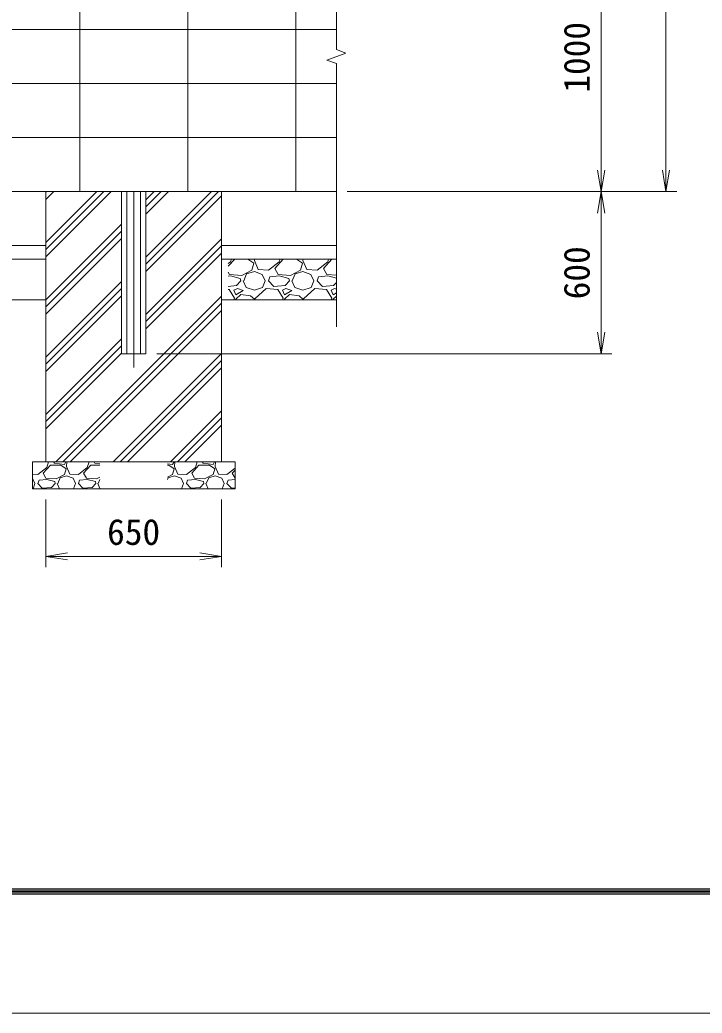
# Model space of a CAD drawing. Units: millimetres, scale not verified. Extents: x -8400 to 8400, y -5940 to 5940.
# Drawn here: x -3193 to -668, y -5940 to -2264 of the extents above; entities that cross this region are included whole.
import ezdxf
from ezdxf.enums import TextEntityAlignment as Align

# ---------------------------------------------------------------- set-up
doc = ezdxf.new("R2010")
doc.units = ezdxf.units.MM
doc.header["$LTSCALE"] = 40
doc.linetypes.add('USER1', pattern=[50.8, 31.75, -6.35, 6.35, -6.35])
for name, color, linetype, lineweight in [('0-0_D-STR1', 1, 'Continuous', 18), ('0-1_D-BGD', 7, 'Continuous', 9), ('0-3_D-BMK', 2, 'USER1', 13), ('0-4_D-STR4', 7, 'Continuous', 9), ('0-5_D-DCR-HCH', 7, 'Continuous', 9), ('0-6_D-STR-DIM', 7, 'Continuous', 9), ('0-7_0', 7, 'Continuous', 9), ('0-B_D-TTL', 7, 'Continuous', 9)]:
    doc.layers.add(name, color=color, linetype=linetype, lineweight=lineweight)
doc.styles.add('ＭＳ ゴシック', font='')
doc.styles.get('ＭＳ ゴシック').set_extended_font_data('MS Gothic')

# ---------------------------------------------------------------- blocks, each defined once
blk = doc.blocks.new('_Open')
at = {"layer": '0-7_0'}
blk.add_line((-40, 6.67), (0, 0), dxfattribs=at)
blk.add_lwpolyline([(-40, -6.67), (0, 0), (-40, 0)], dxfattribs=at)

msp = doc.modelspace()

# ---------------------------------------------------------------- linework, layer by layer
at = {"layer": '0-0_D-STR1'}
for p, q in [((-2796.52, -2899.31), (-2796.52, -3499.31)), ((-2746.52, -3499.31), (-2746.52, -2899.31)), ((-2726.52, -3499.31), (-2726.52, -2899.31))]:
    msp.add_line(p, q, dxfattribs=at)
msp.add_lwpolyline([(-2816.52, -2899.31), (-2816.52, -3499.31), (-2726.52, -3499.31)], dxfattribs=at)
at = {"layer": '0-1_D-BGD'}
msp.add_line((-7096.52, -2899.31), (-2021.52, -2899.31), dxfattribs=at)
at = {"layer": '0-3_D-BMK'}
msp.add_line((-2771.52, -3550.31), (-2771.52, -2899.31), dxfattribs=at)
at = {"layer": '0-4_D-STR4'}
for p, q in [((-2971.52, -2899.31), (-2971.52, -1899.31)), ((-2571.52, -2899.31), (-2571.52, -1899.31)), ((-2171.52, -2899.31), (-2171.52, -1899.31)), ((-6971.52, -2299.31), (-2021.52, -2299.31)), ((-6971.52, -2499.31), (-2021.52, -2499.31)), ((-6971.52, -2699.31), (-2021.52, -2699.31)), ((-3096.52, -3899.31), (-3096.52, -2899.31)), ((-2446.52, -3899.31), (-2446.52, -2899.31)), ((-4446.52, -3099.31), (-3096.52, -3099.31)), ((-2446.52, -3099.31), (-2021.52, -3099.31)), ((-4446.52, -3149.31), (-3096.52, -3149.31)), ((-2446.52, -3149.31), (-2021.52, -3149.31)), ((-4446.52, -3299.31), (-3096.52, -3299.31)), ((-2446.52, -3299.31), (-2021.52, -3299.31)), ((-2396.52, -3899.31), (-3146.52, -3899.31)), ((-3146.52, -3899.31), (-3146.52, -3999.31)), ((-2396.52, -3899.31), (-2396.52, -3999.31)), ((-2396.52, -3999.31), (-3146.52, -3999.31))]:
    msp.add_line(p, q, dxfattribs=at)
at = {"layer": '0-5_D-DCR-HCH'}
for p, q in [((-3096.52, -2928.41), (-3067.43, -2899.31)), ((-3096.52, -3140.54), (-2855.3, -2899.31)), ((-3096.52, -2901.89), (-3093.95, -2899.31)), ((-3096.52, -3114.02), (-2881.81, -2899.31)), ((-3096.52, -3087.51), (-2908.33, -2899.31)), ((-2726.52, -2982.67), (-2643.16, -2899.31)), ((-2726.52, -2956.16), (-2669.68, -2899.31)), ((-2726.52, -3168.29), (-2457.55, -2899.31)), ((-2726.52, -2929.64), (-2696.2, -2899.31)), ((-2726.52, -3141.77), (-2484.07, -2899.31)), ((-2726.52, -3194.8), (-2446.52, -2914.8)), ((-3096.52, -3299.64), (-2816.52, -3019.64)), ((-3096.52, -3326.16), (-2816.52, -3046.16)), ((-3096.52, -3352.67), (-2816.52, -3072.67)), ((-2726.52, -3353.9), (-2446.52, -3073.9)), ((-2726.52, -3380.42), (-2446.52, -3100.42)), ((-2726.52, -3406.94), (-2446.52, -3126.94)), ((-2421.52, -3175.6), (-2397.86, -3149.31)), ((-2421.52, -3165.57), (-2413.16, -3159.11)), ((-2413.16, -3159.11), (-2410.02, -3149.31)), ((-2348.72, -3149.31), (-2326.76, -3164.51)), ((-2324.75, -3149.31), (-2324.96, -3153.71)), ((-2324.96, -3153.71), (-2310.56, -3187.91)), ((-2272.76, -3189.71), (-2233.16, -3159.11)), ((-2249.36, -3184.31), (-2217.86, -3149.31)), ((-2233.16, -3159.11), (-2230.02, -3149.31)), ((-2168.72, -3149.31), (-2146.76, -3164.51)), ((-2144.75, -3149.31), (-2144.96, -3153.71)), ((-2144.96, -3153.71), (-2130.56, -3187.91)), ((-2092.76, -3189.71), (-2053.16, -3159.11)), ((-2069.36, -3184.31), (-2037.86, -3149.31)), ((-2053.16, -3159.11), (-2050.02, -3149.31)), ((-2416.76, -3205.91), (-2421.52, -3197.75)), ((-2333.96, -3189.71), (-2371.76, -3209.51)), ((-2353.76, -3204.11), (-2324.96, -3195.11)), ((-2326.76, -3164.51), (-2333.96, -3189.71)), ((-2324.96, -3195.11), (-2296.16, -3205.91)), ((-2310.56, -3187.91), (-2272.76, -3189.71)), ((-2236.76, -3205.91), (-2249.36, -3184.31)), ((-2153.96, -3189.71), (-2191.76, -3209.51)), ((-2173.76, -3204.11), (-2144.96, -3195.11)), ((-2146.76, -3164.51), (-2153.96, -3189.71)), ((-2144.96, -3195.11), (-2116.16, -3205.91)), ((-2130.56, -3187.91), (-2092.76, -3189.71)), ((-2056.76, -3205.91), (-2069.36, -3184.31)), ((-3096.52, -3511.77), (-2816.52, -3231.77)), ((-2413.16, -3211.31), (-2421.52, -3212.19)), ((-2371.76, -3209.51), (-2416.76, -3205.91)), ((-2377.16, -3220.31), (-2413.16, -3211.31)), ((-2375.36, -3229.31), (-2391.56, -3247.31)), ((-2375.36, -3229.31), (-2377.16, -3220.31)), ((-2366.36, -3229.31), (-2355.56, -3254.51)), ((-2364.56, -3229.31), (-2353.76, -3204.11)), ((-2296.16, -3205.91), (-2285.36, -3229.31)), ((-2294.36, -3254.51), (-2285.36, -3229.31)), ((-2272.76, -3229.31), (-2267.36, -3214.91)), ((-2252.96, -3250.91), (-2272.76, -3229.31)), ((-2233.16, -3211.31), (-2267.36, -3214.91)), ((-2191.76, -3209.51), (-2236.76, -3205.91)), ((-2197.16, -3220.31), (-2233.16, -3211.31)), ((-2195.36, -3229.31), (-2211.56, -3247.31)), ((-2195.36, -3229.31), (-2197.16, -3220.31)), ((-2186.36, -3229.31), (-2175.56, -3254.51)), ((-2184.56, -3229.31), (-2173.76, -3204.11)), ((-2116.16, -3205.91), (-2105.36, -3229.31)), ((-2114.36, -3254.51), (-2105.36, -3229.31)), ((-2092.76, -3229.31), (-2087.36, -3214.91)), ((-2072.96, -3250.91), (-2092.76, -3229.31)), ((-2053.16, -3211.31), (-2087.36, -3214.91)), ((-2021.52, -3208.73), (-2056.76, -3205.91)), ((-2021.52, -3219.22), (-2053.16, -3211.31)), ((-3096.52, -3538.29), (-2816.52, -3258.29)), ((-2391.56, -3247.31), (-2421.52, -3249.92)), ((-2418.56, -3261.71), (-2421.52, -3261.46)), ((-2398.76, -3294.11), (-2418.56, -3261.71)), ((-2387.96, -3258.11), (-2400.56, -3263.51)), ((-2400.56, -3263.51), (-2393.36, -3281.51)), ((-2393.36, -3281.51), (-2366.36, -3265.31)), ((-2366.36, -3265.31), (-2387.96, -3258.11)), ((-2355.56, -3254.51), (-2324.96, -3263.51)), ((-2324.96, -3263.51), (-2294.36, -3254.51)), ((-2281.76, -3258.11), (-2323.16, -3295.91)), ((-2238.56, -3261.71), (-2281.76, -3258.11)), ((-2211.56, -3247.31), (-2252.96, -3250.91)), ((-2218.76, -3294.11), (-2238.56, -3261.71)), ((-2207.96, -3258.11), (-2220.56, -3263.51)), ((-2220.56, -3263.51), (-2213.36, -3281.51)), ((-2213.36, -3281.51), (-2186.36, -3265.31)), ((-2186.36, -3265.31), (-2207.96, -3258.11)), ((-2175.56, -3254.51), (-2144.96, -3263.51)), ((-2144.96, -3263.51), (-2114.36, -3254.51)), ((-2101.76, -3258.11), (-2143.16, -3295.91)), ((-2058.56, -3261.71), (-2101.76, -3258.11)), ((-2031.56, -3247.31), (-2072.96, -3250.91)), ((-2038.76, -3294.11), (-2058.56, -3261.71)), ((-2027.96, -3258.11), (-2040.56, -3263.51)), ((-2040.56, -3263.51), (-2033.36, -3281.51)), ((-2021.52, -3236.16), (-2031.56, -3247.31)), ((-2021.52, -3260.26), (-2027.96, -3258.11)), ((-3096.52, -3564.8), (-2816.52, -3284.8)), ((-3059.8, -3899.31), (-2446.52, -3286.03)), ((-2400.42, -3299.31), (-2398.76, -3294.11)), ((-2375.36, -3279.71), (-2393.36, -3297.71)), ((-2393.36, -3297.71), (-2392.29, -3299.31)), ((-2339.36, -3285.11), (-2375.36, -3279.71)), ((-2324.96, -3297.71), (-2339.36, -3285.11)), ((-2324.96, -3299.31), (-2324.96, -3297.71)), ((-2323.16, -3295.91), (-2323.32, -3299.31)), ((-2220.42, -3299.31), (-2218.76, -3294.11)), ((-2195.36, -3279.71), (-2213.36, -3297.71)), ((-2213.36, -3297.71), (-2212.29, -3299.31)), ((-2159.36, -3285.11), (-2195.36, -3279.71)), ((-2144.96, -3297.71), (-2159.36, -3285.11)), ((-2144.96, -3299.31), (-2144.96, -3297.71)), ((-2143.16, -3295.91), (-2143.32, -3299.31)), ((-2040.42, -3299.31), (-2038.76, -3294.11)), ((-2033.36, -3281.51), (-2021.52, -3274.41)), ((-2021.52, -3285.88), (-2033.36, -3297.71)), ((-2033.36, -3297.71), (-2032.29, -3299.31)), ((-3033.28, -3899.31), (-2446.52, -3312.55)), ((-3006.77, -3899.31), (-2446.52, -3339.07)), ((-3096.52, -3723.9), (-2816.52, -3443.9)), ((-3096.52, -3750.42), (-2816.52, -3470.42)), ((-3096.52, -3776.94), (-2816.52, -3496.94)), ((-2847.67, -3899.31), (-2446.52, -3498.17)), ((-2821.15, -3899.31), (-2446.52, -3524.68)), ((-2794.64, -3899.31), (-2446.52, -3551.2)), ((-2635.54, -3899.31), (-2446.52, -3710.3)), ((-2609.02, -3899.31), (-2446.52, -3736.82)), ((-2582.5, -3899.31), (-2446.52, -3763.33)), ((-3106.96, -3941.81), (-3079.96, -3911.81)), ((-3093.46, -3920.81), (-3086.58, -3899.31)), ((-3079.96, -3911.81), (-3040.96, -3911.81)), ((-3068.29, -3899.31), (-3064.96, -3904.31)), ((-3064.96, -3904.31), (-3027.46, -3908.81)), ((-3040.96, -3911.81), (-3021.46, -3925.31)), ((-3027.46, -3908.81), (-3022.18, -3899.31)), ((-3021.46, -3925.31), (-3027.46, -3946.31)), ((-3019.15, -3899.31), (-3019.96, -3916.31)), ((-3019.96, -3916.31), (-3007.96, -3944.81)), ((-2976.46, -3946.31), (-2943.46, -3920.81)), ((-2956.96, -3941.81), (-2929.96, -3911.81)), ((-2943.46, -3920.81), (-2936.58, -3899.31)), ((-2929.96, -3911.81), (-2896.52, -3911.81)), ((-2918.29, -3899.31), (-2914.96, -3904.31)), ((-2914.96, -3904.31), (-2896.52, -3906.52)), ((-2646.52, -3906.52), (-2627.46, -3908.81)), ((-2646.52, -3911.81), (-2640.96, -3911.81)), ((-2640.96, -3911.81), (-2621.46, -3925.31)), ((-2627.46, -3908.81), (-2622.18, -3899.31)), ((-2621.46, -3925.31), (-2627.46, -3946.31)), ((-2619.15, -3899.31), (-2619.96, -3916.31)), ((-2619.96, -3916.31), (-2607.96, -3944.81)), ((-2556.96, -3941.81), (-2529.96, -3911.81)), ((-2543.46, -3920.81), (-2536.58, -3899.31)), ((-2477.46, -3908.81), (-2472.18, -3899.31)), ((-2471.46, -3925.31), (-2477.46, -3946.31)), ((-2469.15, -3899.31), (-2469.96, -3916.31)), ((-2469.96, -3916.31), (-2457.96, -3944.81)), ((-2426.46, -3946.31), (-2396.52, -3923.18)), ((-2406.96, -3941.81), (-2396.52, -3930.22)), ((-3146.52, -3959.6), (-3145.96, -3959.81)), ((-3145.96, -3959.81), (-3136.96, -3979.31)), ((-3126.46, -3979.31), (-3121.96, -3967.31)), ((-3093.46, -3964.31), (-3121.96, -3967.31)), ((-3096.46, -3959.81), (-3106.96, -3941.81)), ((-3058.96, -3962.81), (-3096.46, -3959.81)), ((-3063.46, -3971.81), (-3093.46, -3964.31)), ((-3027.46, -3946.31), (-3058.96, -3962.81)), ((-3052.96, -3979.31), (-3043.96, -3958.31)), ((-3043.96, -3958.31), (-3019.96, -3950.81)), ((-3019.96, -3950.81), (-2995.96, -3959.81)), ((-3007.96, -3944.81), (-2976.46, -3946.31)), ((-2995.96, -3959.81), (-2986.96, -3979.31)), ((-2976.46, -3979.31), (-2971.96, -3967.31)), ((-2943.46, -3964.31), (-2971.96, -3967.31)), ((-2946.46, -3959.81), (-2956.96, -3941.81)), ((-2908.96, -3962.81), (-2946.46, -3959.81)), ((-2913.46, -3971.81), (-2943.46, -3964.31)), ((-2896.52, -3956.3), (-2908.96, -3962.81)), ((-2902.96, -3979.31), (-2896.52, -3964.29)), ((-2627.46, -3946.31), (-2646.52, -3956.3)), ((-2646.52, -3964.29), (-2643.96, -3958.31)), ((-2643.96, -3958.31), (-2619.96, -3950.81)), ((-2619.96, -3950.81), (-2595.96, -3959.81)), ((-2595.96, -3959.81), (-2586.96, -3979.31)), ((-2576.46, -3979.31), (-2571.96, -3967.31)), ((-2543.46, -3964.31), (-2571.96, -3967.31)), ((-2546.46, -3959.81), (-2556.96, -3941.81)), ((-2508.96, -3962.81), (-2546.46, -3959.81)), ((-2513.46, -3971.81), (-2543.46, -3964.31)), ((-2477.46, -3946.31), (-2508.96, -3962.81)), ((-2502.96, -3979.31), (-2493.96, -3958.31)), ((-2493.96, -3958.31), (-2469.96, -3950.81)), ((-2469.96, -3950.81), (-2445.96, -3959.81)), ((-2457.96, -3944.81), (-2426.46, -3946.31)), ((-2445.96, -3959.81), (-2436.96, -3979.31)), ((-2426.46, -3979.31), (-2421.96, -3967.31)), ((-2396.52, -3964.63), (-2421.96, -3967.31)), ((-2396.52, -3959.7), (-2406.96, -3941.81)), ((-3144.1, -3999.31), (-3136.96, -3979.31)), ((-3109.96, -3997.31), (-3126.46, -3979.31)), ((-3075.46, -3994.31), (-3109.96, -3997.31)), ((-3061.96, -3979.31), (-3075.46, -3994.31)), ((-3061.96, -3979.31), (-3063.46, -3971.81)), ((-3054.46, -3979.31), (-3045.89, -3999.31)), ((-2994.1, -3999.31), (-2986.96, -3979.31)), ((-2959.96, -3997.31), (-2976.46, -3979.31)), ((-2925.46, -3994.31), (-2959.96, -3997.31)), ((-2911.96, -3979.31), (-2925.46, -3994.31)), ((-2911.96, -3979.31), (-2913.46, -3971.81)), ((-2904.46, -3979.31), (-2896.52, -3997.83)), ((-2646.52, -3997.83), (-2645.89, -3999.31)), ((-2594.1, -3999.31), (-2586.96, -3979.31)), ((-2559.96, -3997.31), (-2576.46, -3979.31)), ((-2525.46, -3994.31), (-2559.96, -3997.31)), ((-2511.96, -3979.31), (-2525.46, -3994.31)), ((-2511.96, -3979.31), (-2513.46, -3971.81)), ((-2504.46, -3979.31), (-2495.89, -3999.31)), ((-2444.1, -3999.31), (-2436.96, -3979.31)), ((-2409.96, -3997.31), (-2426.46, -3979.31)), ((-2396.52, -3996.14), (-2409.96, -3997.31))]:
    msp.add_line(p, q, dxfattribs=at)
for points in [[(-3146.52, -3945.36), (-3126.46, -3946.31), (-3093.46, -3920.81)], [(-2607.96, -3944.81), (-2576.46, -3946.31), (-2543.46, -3920.81)], [(-2529.96, -3911.81), (-2490.96, -3911.81), (-2471.46, -3925.31)], [(-2518.29, -3899.31), (-2514.96, -3904.31), (-2477.46, -3908.81)]]:
    msp.add_lwpolyline(points, dxfattribs=at)
at = {"layer": '0-6_D-STR-DIM'}
for p, q in [((-801.52, -2819.31), (-801.52, 2050.69)), ((-2021.52, -1144.96), (-2021.52, -2373.66)), ((-1041.52, -1979.31), (-1041.52, -2819.31)), ((-2056.76, -2412.14), (-1986.29, -2386.49)), ((-1986.29, -2386.49), (-2021.52, -2373.66)), ((-2021.52, -2424.96), (-2056.76, -2412.14)), ((-2021.52, -2424.96), (-2021.52, -3399.31)), ((-1981.52, -2899.31), (-1001.52, -2899.31)), ((-1981.52, -2899.31), (-761.52, -2899.31)), ((-1981.52, -2899.31), (-1001.52, -2899.31)), ((-1041.52, -2979.31), (-1041.52, -3419.31)), ((-2686.52, -3499.31), (-1001.52, -3499.31)), ((-3096.52, -4039.31), (-3096.52, -4289.31)), ((-2446.52, -4039.31), (-2446.52, -4289.31)), ((-3016.52, -4249.31), (-2526.52, -4249.31))]:
    msp.add_line(p, q, dxfattribs=at)
at = {"layer": '0-B_D-TTL', "color": 2, "lineweight": 18}
msp.add_lwpolyline([(-8400, 5940), (8400, 5940), (8400, -5940), (-8400, -5940)], close=True, dxfattribs=at)
at = {"layer": '0-B_D-TTL'}
for points in [[(-7860, 5500), (7860, 5500), (7860, -5500), (-7860, -5500)], [(-7855, 5495), (7855, 5495), (7855, -5495), (-7855, -5495)], [(-7850, 5490), (7850, 5490), (7850, -5490), (-7850, -5490)], [(-7845, 5485), (7845, 5485), (7845, -5485), (-7845, -5485)], [(-7840, 5480), (7840, 5480), (7840, -5480), (-7840, -5480)]]:
    msp.add_lwpolyline(points, close=True, dxfattribs=at)

# ---------------------------------------------------------------- block references
at = {"layer": '0-6_D-STR-DIM', "xscale": 2, "yscale": 2}
for p, rotation in [((-1041.52, -2899.31), 270), ((-801.52, -2899.31), 270), ((-1041.52, -2899.31), 90), ((-1041.52, -3499.31), 270), ((-3096.52, -4249.31), 180)]:
    msp.add_blockref('_Open', p, dxfattribs=dict(at, rotation=rotation))
msp.add_blockref('_Open', (-2446.52, -4249.31), dxfattribs=at)

# ---------------------------------------------------------------- texts
at = {"layer": '0-6_D-STR-DIM', "style": 'ＭＳ ゴシック'}
for s, p in [('1000', (-1055.02, -2533.11)), ('600', (-1055.02, -3297.81))]:
    msp.add_text(s, height=96.19, rotation=90, dxfattribs=at).set_placement(p, align=Align.BOTTOM_LEFT)
msp.add_text('650', height=96.19, dxfattribs=at).set_placement((-2870.02, -4235.82), align=Align.BOTTOM_LEFT)

doc.saveas('drawing.dxf')
